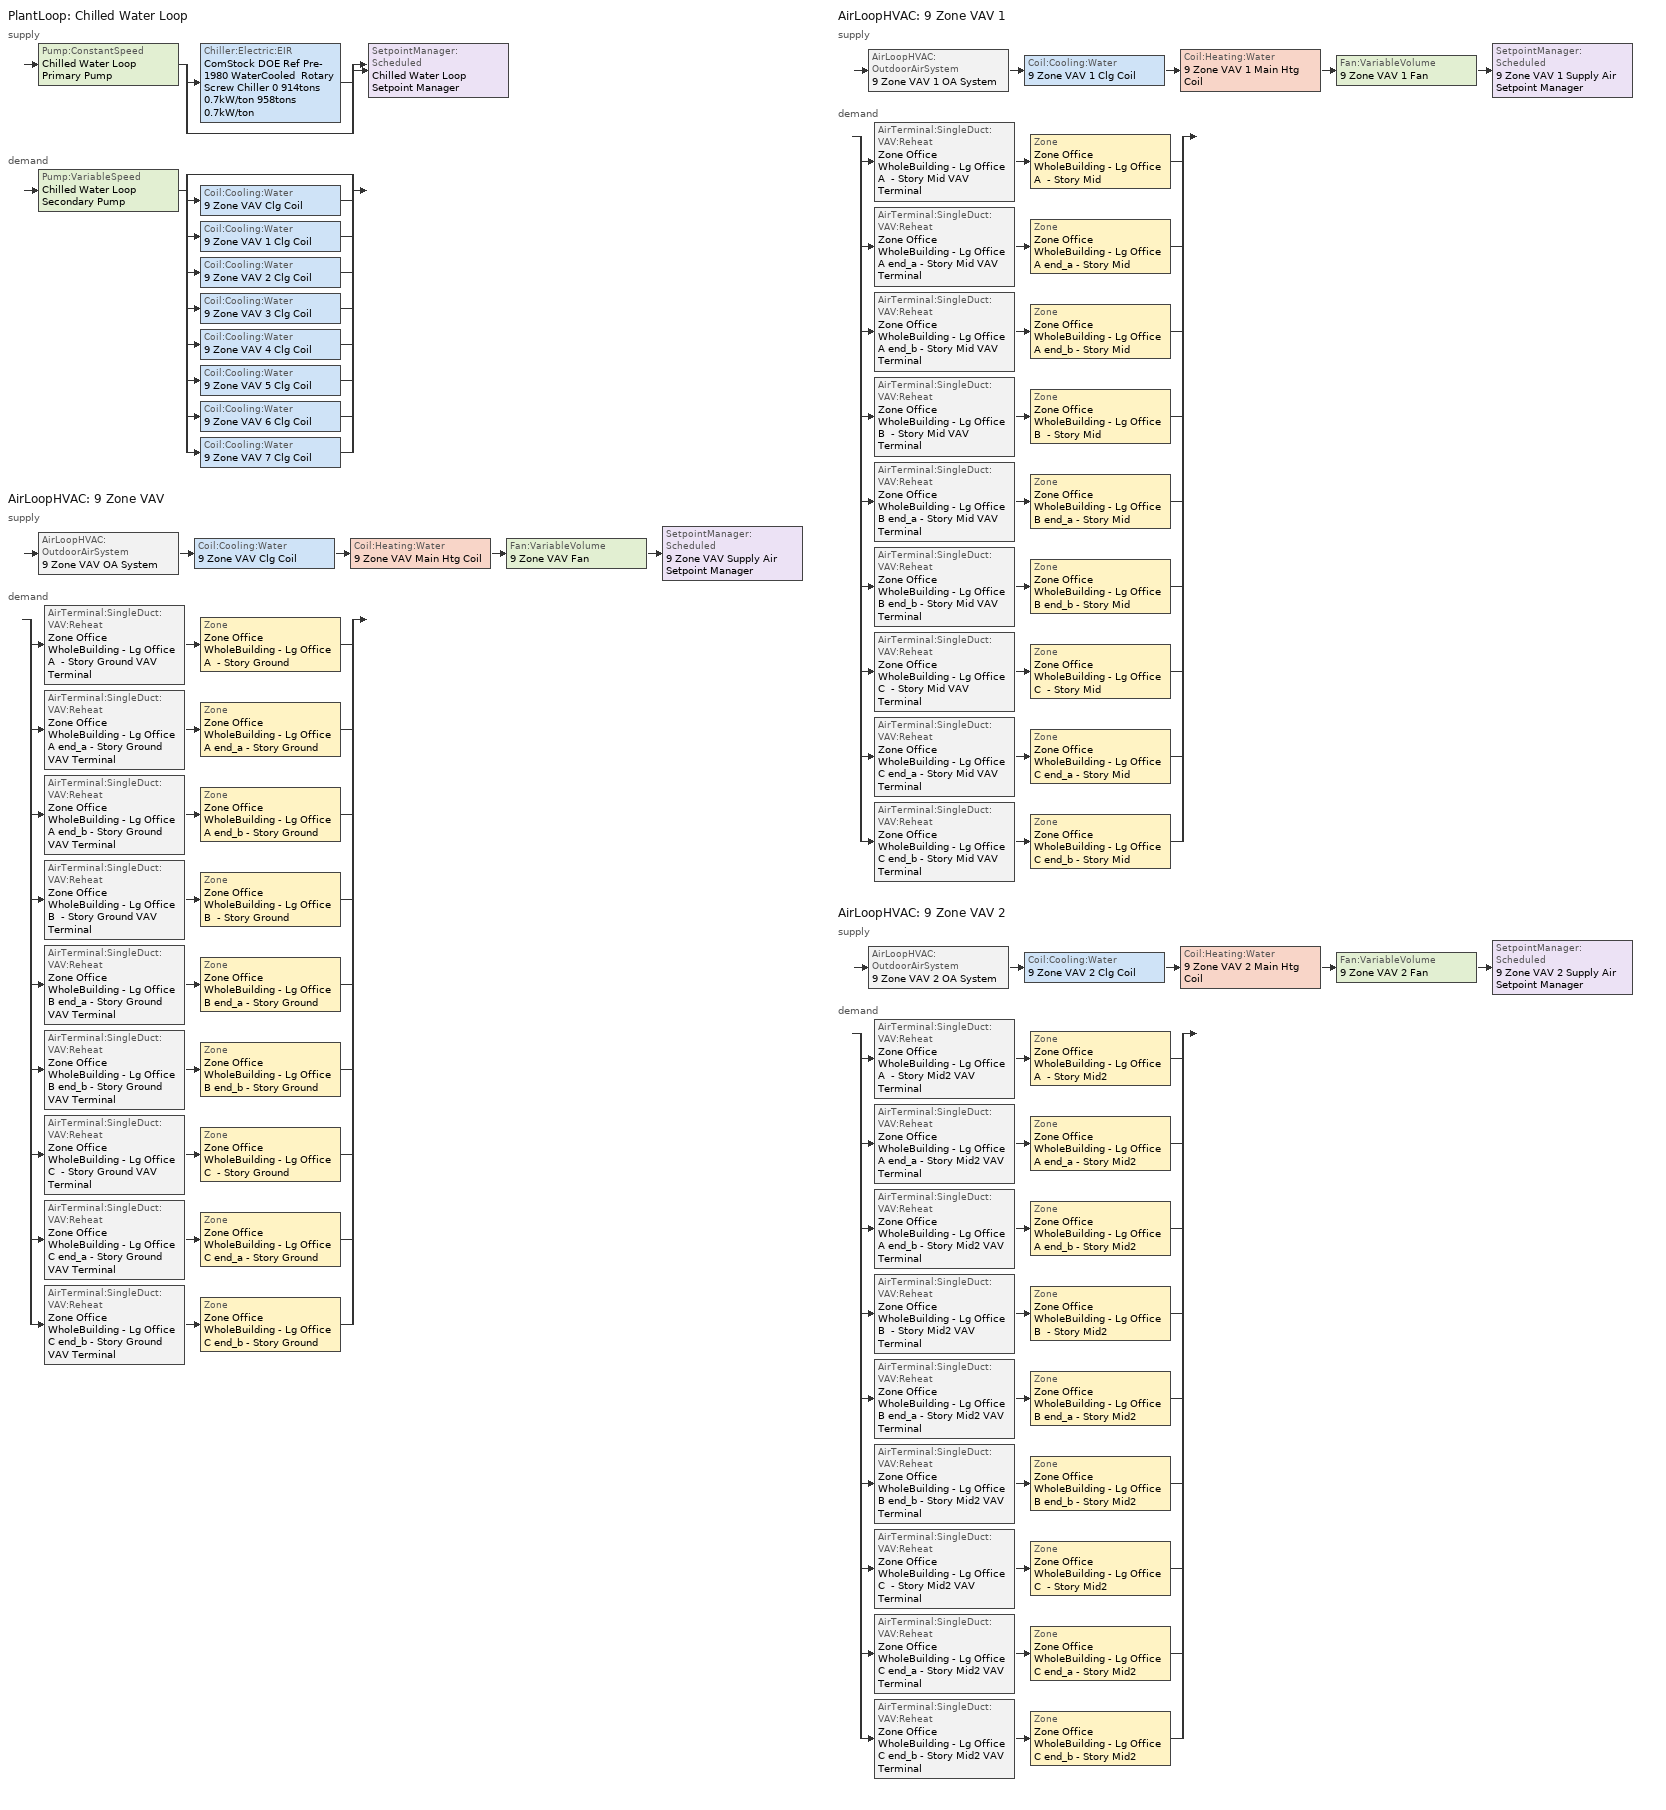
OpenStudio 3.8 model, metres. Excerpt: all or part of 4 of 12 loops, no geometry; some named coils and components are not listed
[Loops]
PlantLoop 'Chilled Water Loop'
 supply: Pump:ConstantSpeed 'Chilled Water Loop Primary Pump' > split
  | Chiller:Electric:EIR 'ComStock DOE Ref Pre-1980 WaterCooled  Rotary Screw Chiller 0 914tons 0.7kW/ton 958tons 0.7kW/ton'
  | bypass
  join > SetpointManager:Scheduled 'Chilled Water Loop Setpoint Manager'
 demand: Pump:VariableSpeed 'Chilled Water Loop Secondary Pump' > split
  | bypass
  | Coil:Cooling:Water '9 Zone VAV Clg Coil'
  | Coil:Cooling:Water '9 Zone VAV 1 Clg Coil'
  | Coil:Cooling:Water '9 Zone VAV 2 Clg Coil'
  | Coil:Cooling:Water '9 Zone VAV 3 Clg Coil'
  | Coil:Cooling:Water '9 Zone VAV 4 Clg Coil'
  | Coil:Cooling:Water '9 Zone VAV 5 Clg Coil'
  | Coil:Cooling:Water '9 Zone VAV 6 Clg Coil'
  | Coil:Cooling:Water '9 Zone VAV 7 Clg Coil'
AirLoopHVAC '9 Zone VAV'
 supply: AirLoopHVAC:OutdoorAirSystem '9 Zone VAV OA System' > Coil:Cooling:Water '9 Zone VAV Clg Coil' > Coil:Heating:Water '9 Zone VAV Main Htg Coil' > Fan:VariableVolume '9 Zone VAV Fan' > SetpointManager:Scheduled '9 Zone VAV Supply Air Setpoint Manager'
 demand: split
  | AirTerminal:SingleDuct:VAV:Reheat 'Zone Office WholeBuilding - Lg Office A  - Story Ground VAV Terminal' > Zone 'Zone Office WholeBuilding - Lg Office A  - Story Ground'
  | AirTerminal:SingleDuct:VAV:Reheat 'Zone Office WholeBuilding - Lg Office A end_a - Story Ground VAV Terminal' > Zone 'Zone Office WholeBuilding - Lg Office A end_a - Story Ground'
  | AirTerminal:SingleDuct:VAV:Reheat 'Zone Office WholeBuilding - Lg Office A end_b - Story Ground VAV Terminal' > Zone 'Zone Office WholeBuilding - Lg Office A end_b - Story Ground'
  | AirTerminal:SingleDuct:VAV:Reheat 'Zone Office WholeBuilding - Lg Office B  - Story Ground VAV Terminal' > Zone 'Zone Office WholeBuilding - Lg Office B  - Story Ground'
  | AirTerminal:SingleDuct:VAV:Reheat 'Zone Office WholeBuilding - Lg Office B end_a - Story Ground VAV Terminal' > Zone 'Zone Office WholeBuilding - Lg Office B end_a - Story Ground'
  | AirTerminal:SingleDuct:VAV:Reheat 'Zone Office WholeBuilding - Lg Office B end_b - Story Ground VAV Terminal' > Zone 'Zone Office WholeBuilding - Lg Office B end_b - Story Ground'
  | AirTerminal:SingleDuct:VAV:Reheat 'Zone Office WholeBuilding - Lg Office C  - Story Ground VAV Terminal' > Zone 'Zone Office WholeBuilding - Lg Office C  - Story Ground'
  | AirTerminal:SingleDuct:VAV:Reheat 'Zone Office WholeBuilding - Lg Office C end_a - Story Ground VAV Terminal' > Zone 'Zone Office WholeBuilding - Lg Office C end_a - Story Ground'
  | AirTerminal:SingleDuct:VAV:Reheat 'Zone Office WholeBuilding - Lg Office C end_b - Story Ground VAV Terminal' > Zone 'Zone Office WholeBuilding - Lg Office C end_b - Story Ground'
AirLoopHVAC '9 Zone VAV 1'
 supply: AirLoopHVAC:OutdoorAirSystem '9 Zone VAV 1 OA System' > Coil:Cooling:Water '9 Zone VAV 1 Clg Coil' > Coil:Heating:Water '9 Zone VAV 1 Main Htg Coil' > Fan:VariableVolume '9 Zone VAV 1 Fan' > SetpointManager:Scheduled '9 Zone VAV 1 Supply Air Setpoint Manager'
 demand: split
  | AirTerminal:SingleDuct:VAV:Reheat 'Zone Office WholeBuilding - Lg Office A  - Story Mid VAV Terminal' > Zone 'Zone Office WholeBuilding - Lg Office A  - Story Mid'
  | AirTerminal:SingleDuct:VAV:Reheat 'Zone Office WholeBuilding - Lg Office A end_a - Story Mid VAV Terminal' > Zone 'Zone Office WholeBuilding - Lg Office A end_a - Story Mid'
  | AirTerminal:SingleDuct:VAV:Reheat 'Zone Office WholeBuilding - Lg Office A end_b - Story Mid VAV Terminal' > Zone 'Zone Office WholeBuilding - Lg Office A end_b - Story Mid'
  | AirTerminal:SingleDuct:VAV:Reheat 'Zone Office WholeBuilding - Lg Office B  - Story Mid VAV Terminal' > Zone 'Zone Office WholeBuilding - Lg Office B  - Story Mid'
  | AirTerminal:SingleDuct:VAV:Reheat 'Zone Office WholeBuilding - Lg Office B end_a - Story Mid VAV Terminal' > Zone 'Zone Office WholeBuilding - Lg Office B end_a - Story Mid'
  | AirTerminal:SingleDuct:VAV:Reheat 'Zone Office WholeBuilding - Lg Office B end_b - Story Mid VAV Terminal' > Zone 'Zone Office WholeBuilding - Lg Office B end_b - Story Mid'
  | AirTerminal:SingleDuct:VAV:Reheat 'Zone Office WholeBuilding - Lg Office C  - Story Mid VAV Terminal' > Zone 'Zone Office WholeBuilding - Lg Office C  - Story Mid'
  | AirTerminal:SingleDuct:VAV:Reheat 'Zone Office WholeBuilding - Lg Office C end_a - Story Mid VAV Terminal' > Zone 'Zone Office WholeBuilding - Lg Office C end_a - Story Mid'
  | AirTerminal:SingleDuct:VAV:Reheat 'Zone Office WholeBuilding - Lg Office C end_b - Story Mid VAV Terminal' > Zone 'Zone Office WholeBuilding - Lg Office C end_b - Story Mid'
AirLoopHVAC '9 Zone VAV 2'
 supply: AirLoopHVAC:OutdoorAirSystem '9 Zone VAV 2 OA System' > Coil:Cooling:Water '9 Zone VAV 2 Clg Coil' > Coil:Heating:Water '9 Zone VAV 2 Main Htg Coil' > Fan:VariableVolume '9 Zone VAV 2 Fan' > SetpointManager:Scheduled '9 Zone VAV 2 Supply Air Setpoint Manager'
 demand: split
  | AirTerminal:SingleDuct:VAV:Reheat 'Zone Office WholeBuilding - Lg Office A  - Story Mid2 VAV Terminal' > Zone 'Zone Office WholeBuilding - Lg Office A  - Story Mid2'
  | AirTerminal:SingleDuct:VAV:Reheat 'Zone Office WholeBuilding - Lg Office A end_a - Story Mid2 VAV Terminal' > Zone 'Zone Office WholeBuilding - Lg Office A end_a - Story Mid2'
  | AirTerminal:SingleDuct:VAV:Reheat 'Zone Office WholeBuilding - Lg Office A end_b - Story Mid2 VAV Terminal' > Zone 'Zone Office WholeBuilding - Lg Office A end_b - Story Mid2'
  | AirTerminal:SingleDuct:VAV:Reheat 'Zone Office WholeBuilding - Lg Office B  - Story Mid2 VAV Terminal' > Zone 'Zone Office WholeBuilding - Lg Office B  - Story Mid2'
  | AirTerminal:SingleDuct:VAV:Reheat 'Zone Office WholeBuilding - Lg Office B end_a - Story Mid2 VAV Terminal' > Zone 'Zone Office WholeBuilding - Lg Office B end_a - Story Mid2'
  | AirTerminal:SingleDuct:VAV:Reheat 'Zone Office WholeBuilding - Lg Office B end_b - Story Mid2 VAV Terminal' > Zone 'Zone Office WholeBuilding - Lg Office B end_b - Story Mid2'
  | AirTerminal:SingleDuct:VAV:Reheat 'Zone Office WholeBuilding - Lg Office C  - Story Mid2 VAV Terminal' > Zone 'Zone Office WholeBuilding - Lg Office C  - Story Mid2'
  | AirTerminal:SingleDuct:VAV:Reheat 'Zone Office WholeBuilding - Lg Office C end_a - Story Mid2 VAV Terminal' > Zone 'Zone Office WholeBuilding - Lg Office C end_a - Story Mid2'
  | AirTerminal:SingleDuct:VAV:Reheat 'Zone Office WholeBuilding - Lg Office C end_b - Story Mid2 VAV Terminal' > Zone 'Zone Office WholeBuilding - Lg Office C end_b - Story Mid2'
[Sizing:Zone] Zone Cooling Design Supply Air Temperature Input Method=SupplyAirTemperature; Zone Cooling Design Supply Air Temperature {C}=12.7778; Zone Cooling Design Supply Air Temperature Difference {deltaC}=11.11; Zone Heating Design Supply Air Temperature Input Method=SupplyAirTemperature; Zone Heating Design Supply Air Temperature {C}=40; Zone Heating Design Supply Air Temperature Difference {deltaC}=11.11; Zone Cooling Design Supply Air Humidity Ratio {kg-H2O/kg-air}=0.0085; Zone Heating Design Supply Air Humidity Ratio {kg-H2O/kg-air}=0.008; Cooling Design Air Flow Method=DesignDayWithLimit; Heating Design Air Flow Method=DesignDay; Account for Dedicated Outdoor Air System=No; Dedicated Outdoor Air System Control Strategy=NeutralSupplyAir; Dedicated Outdoor Air Low Setpoint Temperature for Design {C}=autosize; Dedicated Outdoor Air High Setpoint Temperature for Design {C}=autosize; Zone Load Sizing Method=Sensible Load Only No Latent Load; Zone Latent Cooling Design Supply Air Humidity Ratio Input Method=HumidityRatioDifference; Zone Cooling Design Supply Air Humidity Ratio Difference {kgWater/kgDryAir}=0.005; Zone Latent Heating Design Supply Air Humidity Ratio Input Method=HumidityRatioDifference; Zone Humidification Design Supply Air Humidity Ratio Difference {kgWater/kgDryAir}=0.005
Zone Office WholeBuilding - Lg Office A end_a - Story Ground; Zone Office WholeBuilding - Lg Office B end_a - Story Ground; Zone Office WholeBuilding - Lg Office C end_a - Story Ground; Zone Office WholeBuilding - Lg Office A  - Story Ground; Zone Office WholeBuilding - Lg Office B  - Story Ground; Zone Office WholeBuilding - Lg Office C  - Story Ground; Zone Office WholeBuilding - Lg Office A end_b - Story Ground; Zone Office WholeBuilding - Lg Office B end_b - Story Ground; Zone Office WholeBuilding - Lg Office C end_b - Story Ground; Zone Office WholeBuilding - Lg Office A end_a - Story Mid; Zone Office WholeBuilding - Lg Office B end_a - Story Mid; Zone Office WholeBuilding - Lg Office C end_a - Story Mid; Zone Office WholeBuilding - Lg Office A  - Story Mid; Zone Office WholeBuilding - Lg Office B  - Story Mid; Zone Office WholeBuilding - Lg Office C  - Story Mid; Zone Office WholeBuilding - Lg Office A end_b - Story Mid; Zone Office WholeBuilding - Lg Office B end_b - Story Mid; Zone Office WholeBuilding - Lg Office C end_b - Story Mid; Zone Office WholeBuilding - Lg Office A end_a - Story Mid2; Zone Office WholeBuilding - Lg Office B end_a - Story Mid2; Zone Office WholeBuilding - Lg Office C end_a - Story Mid2; Zone Office WholeBuilding - Lg Office A  - Story Mid2; Zone Office WholeBuilding - Lg Office B  - Story Mid2; Zone Office WholeBuilding - Lg Office C  - Story Mid2; Zone Office WholeBuilding - Lg Office A end_b - Story Mid2; Zone Office WholeBuilding - Lg Office B end_b - Story Mid2; Zone Office WholeBuilding - Lg Office C end_b - Story Mid2
[Zone equipment]
Zone Office WholeBuilding - Lg Office A end_a - Story Ground: Zone Office WholeBuilding - Lg Office A end_a - Story Ground VAV Terminal
Zone Office WholeBuilding - Lg Office B end_a - Story Ground: Zone Office WholeBuilding - Lg Office B end_a - Story Ground VAV Terminal
Zone Office WholeBuilding - Lg Office C end_a - Story Ground: Zone Office WholeBuilding - Lg Office C end_a - Story Ground VAV Terminal
Zone Office WholeBuilding - Lg Office A  - Story Ground: Zone Office WholeBuilding - Lg Office A  - Story Ground VAV Terminal
Zone Office WholeBuilding - Lg Office B  - Story Ground: Zone Office WholeBuilding - Lg Office B  - Story Ground VAV Terminal
Zone Office WholeBuilding - Lg Office C  - Story Ground: Zone Office WholeBuilding - Lg Office C  - Story Ground VAV Terminal
Zone Office WholeBuilding - Lg Office A end_b - Story Ground: Zone Office WholeBuilding - Lg Office A end_b - Story Ground VAV Terminal
Zone Office WholeBuilding - Lg Office B end_b - Story Ground: Zone Office WholeBuilding - Lg Office B end_b - Story Ground VAV Terminal
Zone Office WholeBuilding - Lg Office C end_b - Story Ground: Zone Office WholeBuilding - Lg Office C end_b - Story Ground VAV Terminal
Zone Office WholeBuilding - Lg Office A end_a - Story Mid: Zone Office WholeBuilding - Lg Office A end_a - Story Mid VAV Terminal
Zone Office WholeBuilding - Lg Office B end_a - Story Mid: Zone Office WholeBuilding - Lg Office B end_a - Story Mid VAV Terminal
Zone Office WholeBuilding - Lg Office C end_a - Story Mid: Zone Office WholeBuilding - Lg Office C end_a - Story Mid VAV Terminal
Zone Office WholeBuilding - Lg Office A  - Story Mid: Zone Office WholeBuilding - Lg Office A  - Story Mid VAV Terminal
Zone Office WholeBuilding - Lg Office B  - Story Mid: Zone Office WholeBuilding - Lg Office B  - Story Mid VAV Terminal
Zone Office WholeBuilding - Lg Office C  - Story Mid: Zone Office WholeBuilding - Lg Office C  - Story Mid VAV Terminal
Zone Office WholeBuilding - Lg Office A end_b - Story Mid: Zone Office WholeBuilding - Lg Office A end_b - Story Mid VAV Terminal
Zone Office WholeBuilding - Lg Office B end_b - Story Mid: Zone Office WholeBuilding - Lg Office B end_b - Story Mid VAV Terminal
Zone Office WholeBuilding - Lg Office C end_b - Story Mid: Zone Office WholeBuilding - Lg Office C end_b - Story Mid VAV Terminal
Zone Office WholeBuilding - Lg Office A end_a - Story Mid2: Zone Office WholeBuilding - Lg Office A end_a - Story Mid2 VAV Terminal
Zone Office WholeBuilding - Lg Office B end_a - Story Mid2: Zone Office WholeBuilding - Lg Office B end_a - Story Mid2 VAV Terminal
Zone Office WholeBuilding - Lg Office C end_a - Story Mid2: Zone Office WholeBuilding - Lg Office C end_a - Story Mid2 VAV Terminal
Zone Office WholeBuilding - Lg Office A  - Story Mid2: Zone Office WholeBuilding - Lg Office A  - Story Mid2 VAV Terminal
Zone Office WholeBuilding - Lg Office B  - Story Mid2: Zone Office WholeBuilding - Lg Office B  - Story Mid2 VAV Terminal
Zone Office WholeBuilding - Lg Office C  - Story Mid2: Zone Office WholeBuilding - Lg Office C  - Story Mid2 VAV Terminal
Zone Office WholeBuilding - Lg Office A end_b - Story Mid2: Zone Office WholeBuilding - Lg Office A end_b - Story Mid2 VAV Terminal
Zone Office WholeBuilding - Lg Office B end_b - Story Mid2: Zone Office WholeBuilding - Lg Office B end_b - Story Mid2 VAV Terminal
Zone Office WholeBuilding - Lg Office C end_b - Story Mid2: Zone Office WholeBuilding - Lg Office C end_b - Story Mid2 VAV Terminal
[PlantLoop]
Chilled Water Loop: Glycol Concentration=0; Maximum Loop Temperature {C}=40; Minimum Loop Temperature {C}=1; Maximum Loop Flow Rate {m3/s}=0.118942; Plant Loop Volume {m3}=14.273; Load Distribution Scheme=Optimal; Common Pipe Simulation=CommonPipe
[Sizing:Plant]
Chilled Water Loop: Loop Type=Cooling; Design Loop Exit Temperature {C}=6.66667; Loop Design Temperature Difference {deltaC}=5.61111; Sizing Option=NonCoincident; Zone Timesteps in Averaging Window=1; Coincident Sizing Factor Mode=None
[SetpointManager:Scheduled] Control Variable=Temperature
Name | Schedule | Setpoint Node or NodeList
Chilled Water Loop Setpoint Manager | Chilled Water Loop Temp - 44F | Chilled Water Loop Supply Outlet Node
9 Zone VAV Supply Air Setpoint Manager | Supply Air Temp - 55.0F | 9 Zone VAV Supply Outlet Node
9 Zone VAV 1 Supply Air Setpoint Manager | Supply Air Temp - 55.0F | 9 Zone VAV 1 Supply Outlet Node
9 Zone VAV 2 Supply Air Setpoint Manager | Supply Air Temp - 55.0F | 9 Zone VAV 2 Supply Outlet Node
[Pump:ConstantSpeed]
Chilled Water Loop Primary Pump: Rated Flow Rate {m3/s}=0.118942; Rated Pump Head {Pa}=44836; Rated Power Consumption {W}=7513.22; Motor Efficiency=0.91; Fraction of Motor Inefficiencies to Fluid Stream=0; Pump Control Type=Intermittent; Design Power Sizing Method=PowerPerFlowPerPressure; Design Electric Power per Unit Flow Rate {W/(m3/s)}=348701.1; Design Shaft Power per Unit Flow Rate per Unit Head {W-s/m3-Pa}=1.28205
[Pump:VariableSpeed]
Chilled Water Loop Secondary Pump: Rated Flow Rate {m3/s}=0.118942; Rated Pump Head {Pa}=134508; Rated Power Consumption {W}=22054.9; Motor Efficiency=0.93; Fraction of Motor Inefficiencies to Fluid Stream=0; Coefficient 1 of the Part Load Performance Curve=0; Coefficient 2 of the Part Load Performance Curve=0.5726; Coefficient 3 of the Part Load Performance Curve=-0.301; Coefficient 4 of the Part Load Performance Curve=0.7347; Pump Control Type=Intermittent; Skin Loss Radiative Fraction=0.5; Design Power Sizing Method=PowerPerFlowPerPressure; Design Electric Power per Unit Flow Rate {W/(m3/s)}=348701.1; Design Shaft Power per Unit Flow Rate per Unit Head {W-s/m3-Pa}=1.28205; Design Minimum Flow Rate Fraction=0
[AirLoopHVAC] Design Return Air Flow Fraction of Supply Air Flow=1
Name | Availability Schedule | Design Supply Air Flow Rate {m3/s}
9 Zone VAV | 9 Zone VAV_constant_night_fan_schedule | 15.1033
9 Zone VAV 1 | 9 Zone VAV 1_constant_night_fan_schedule | 16.0406
9 Zone VAV 2 | 9 Zone VAV 2_constant_night_fan_schedule | 16.0076
[Sizing:System] Type of Load to Size On=Sensible; Central Heating Maximum System Air Flow Ratio=0.3; Preheat Design Temperature {C}=7.22222; Preheat Design Humidity Ratio {kg-H2O/kg-Air}=0.008; Precool Design Temperature {C}=12.7778; Precool Design Humidity Ratio {kg-H2O/kg-Air}=0.008; Central Cooling Design Supply Air Temperature {C}=12.7778; Central Heating Design Supply Air Temperature {C}=12.7778; Sizing Option=Coincident; 100% Outdoor Air in Cooling=No; 100% Outdoor Air in Heating=No; Central Cooling Design Supply Air Humidity Ratio {kg-H2O/kg-Air}=0.0085; Central Heating Design Supply Air Humidity Ratio {kg-H2O/kg-Air}=0.008; Cooling Design Air Flow Method=DesignDay; Heating Design Air Flow Method=DesignDay; System Outdoor Air Method=ZoneSum; Zone Maximum Outdoor Air Fraction=1; Cooling Supply Air Flow Rate Per Floor Area {m3/s-m2}=0.00996765; Cooling Fraction of Autosized Cooling Supply Air Flow Rate=1; Cooling Supply Air Flow Rate Per Unit Cooling Capacity {m3/s-W}=3.94755e-05; Heating Supply Air Flow Rate Per Floor Area {m3/s-m2}=0.00996765; Heating Fraction of Autosized Heating Supply Air Flow Rate=1; Heating Fraction of Autosized Cooling Supply Air Flow Rate=1; Heating Supply Air Flow Rate Per Unit Heating Capacity {m3/s-W}=3.15882e-05; Cooling Design Capacity Method=CoolingDesignCapacity; Cooling Design Capacity Per Floor Area {W/m2}=234.7; Fraction of Autosized Cooling Design Capacity=1; Heating Design Capacity Method=HeatingDesignCapacity; Heating Design Capacity Per Floor Area {W/m2}=157; Fraction of Autosized Heating Design Capacity=1; Central Cooling Capacity Control Method=OnOff; Occupant Diversity=1
Name | Design Outdoor Air Flow Rate {m3/s} | Cooling Design Capacity {W} | Heating Design Capacity {W}
9 Zone VAV | 15.1033 | 240860 | 8942.85
9 Zone VAV 1 | 16.0406 | 253566 | 6872.3
9 Zone VAV 2 | 16.0076 | 253102 | 6626.89
[Fan:VariableVolume] Availability Schedule=Always On Discrete; Pressure Rise {Pa}=1389.92; Fan Power Minimum Flow Rate Input Method=Fraction; Fan Power Minimum Flow Fraction=0.25; Fan Power Minimum Air Flow Rate {m3/s}=0; Motor In Airstream Fraction=1; Fan Power Coefficient 1=0.189848; Fan Power Coefficient 2=0.31447; Fan Power Coefficient 3=0.495682; Fan Power Coefficient 4=0; Fan Power Coefficient 5=0
Name | Fan Total Efficiency | Maximum Flow Rate {m3/s} | Motor Efficiency
9 Zone VAV Fan | 0.6084 | 15.1033 | 0.936
9 Zone VAV 1 Fan | 0.61165 | 16.0406 | 0.941
9 Zone VAV 2 Fan | 0.61165 | 16.0076 | 0.941
[Controller:WaterCoil] Action=Reverse; Minimum Actuated Flow {m3/s}=0
Name | Water Coil | Controller Convergence Tolerance {deltaC} | Maximum Actuated Flow {m3/s}
9 Zone VAV Clg Coil Controller | 9 Zone VAV Clg Coil | 3.43949e-05 | 0.0138448
9 Zone VAV 1 Clg Coil Controller | 9 Zone VAV 1 Clg Coil | 3.29105e-05 | 0.0144693
9 Zone VAV 2 Clg Coil Controller | 9 Zone VAV 2 Clg Coil | 3.29536e-05 | 0.0144503
9 Zone VAV 3 Clg Coil Controller | 9 Zone VAV 3 Clg Coil | 3.29844e-05 | 0.0144368
9 Zone VAV 4 Clg Coil Controller | 9 Zone VAV 4 Clg Coil | 3.30089e-05 | 0.0144261
9 Zone VAV 5 Clg Coil Controller | 9 Zone VAV 5 Clg Coil | 3.30293e-05 | 0.0144172
9 Zone VAV 6 Clg Coil Controller | 9 Zone VAV 6 Clg Coil | 3.30471e-05 | 0.0144094
9 Zone VAV 7 Clg Coil Controller | 9 Zone VAV 7 Clg Coil | 2.57567e-05 | 0.018488
[Coil:Cooling:Water] Availability Schedule=Always On Discrete; Design Inlet Water Temperature {C}=6.66667; Design Outlet Air Humidity Ratio {kg-H2O/kg-air}=0.0085; Heat Exchanger Configuration=CrossFlow
Name | Design Water Flow Rate {m3/s} | Design Air Flow Rate {m3/s} | Design Inlet Air Temperature {C} | Design Outlet Air Temperature {C} | Design Inlet Air Humidity Ratio {kg-H2O/kg-air}
9 Zone VAV Clg Coil | 0.0138448 | 15.1033 | 26.0473 | 10.9124 | 0.00951128
9 Zone VAV 1 Clg Coil | 0.0144693 | 16.0406 | 25.9165 | 10.9222 | 0.0094548
9 Zone VAV 2 Clg Coil | 0.0144503 | 16.0076 | 25.9196 | 10.9222 | 0.00945877
9 Zone VAV 3 Clg Coil | 0.0144368 | 15.9833 | 25.9218 | 10.9222 | 0.00946198
9 Zone VAV 4 Clg Coil | 0.0144261 | 15.9634 | 25.9236 | 10.9222 | 0.00946476
9 Zone VAV 5 Clg Coil | 0.0144172 | 15.9463 | 25.9252 | 10.9222 | 0.00946727
9 Zone VAV 6 Clg Coil | 0.0144094 | 15.9312 | 25.9266 | 10.9222 | 0.00946957
9 Zone VAV 7 Clg Coil | 0.018488 | 21.4722 | 25.6345 | 10.9215 | 0.00925119
[Controller:OutdoorAir] Minimum Outdoor Air Flow Rate {m3/s}=2.06477; Economizer Control Type=NoEconomizer; Economizer Control Action Type=ModulateFlow; Economizer Maximum Limit Dry-Bulb Temperature {C}=12.7778; Economizer Maximum Limit Enthalpy {J/kg}=64000; Lockout Type=LockoutWithHeating; Minimum Limit Type=FixedMinimum; High Humidity Control=No; Heat Recovery Bypass Control Type=BypassWhenWithinEconomizerLimits; Economizer Operation Staging=InterlockedWithMechanicalCooling
Name | Maximum Outdoor Air Flow Rate {m3/s} | Minimum Outdoor Air Schedule | Controller Mechanical Ventilation
9 Zone VAV OA Controller | 15.1033 | 9 Zone VAV_night_ventcycle_schedule | 9 Zone VAV Vent Controller
9 Zone VAV 1 OA Controller | 16.0406 | 9 Zone VAV 1_night_ventcycle_schedule | 9 Zone VAV 1 Vent Controller
9 Zone VAV 2 OA Controller | 16.0076 | 9 Zone VAV 2_night_ventcycle_schedule | 9 Zone VAV 2 Vent Controller
[Controller:MechanicalVentilation] Availability Schedule=Always On Discrete; System Outdoor Air Method=ZoneSum
9 Zone VAV Vent Controller; 9 Zone VAV 1 Vent Controller; 9 Zone VAV 2 Vent Controller
[AirLoopHVAC:OutdoorAirSystem]
Name | Controller
9 Zone VAV OA System | 9 Zone VAV OA Controller
9 Zone VAV 1 OA System | 9 Zone VAV 1 OA Controller
9 Zone VAV 2 OA System | 9 Zone VAV 2 OA Controller
[AirTerminal:SingleDuct:VAV:Reheat] Availability Schedule=Always On Discrete; Zone Minimum Air Flow Input Method=Constant; Constant Minimum Air Flow Fraction=0.3; Minimum Hot Water or Steam Flow Rate {m3/s}=0; Convergence Tolerance=0.001; Damper Heating Action=Normal; Maximum Flow per Zone Floor Area During Reheat {m3/s-m2}=AutoSize; Maximum Flow Fraction During Reheat=AutoSize; Maximum Reheat Air Temperature {C}=40; Control For Outdoor Air=No
Name | Maximum Air Flow Rate {m3/s} | Fixed Minimum Air Flow Rate {m3/s} | Reheat Coil | Maximum Hot Water or Steam Flow Rate {m3/s}
Zone Office WholeBuilding - Lg Office A  - Story Ground VAV Terminal | 5.38149 | 1.61445 | Zone Office WholeBuilding - Lg Office A  - Story Ground Reheat Coil | 0.0010203
Zone Office WholeBuilding - Lg Office A end_a - Story Ground VAV Terminal | 0.266895 | 0.0800685 | Zone Office WholeBuilding - Lg Office A end_a - Story Ground Reheat Coil | 5.85598e-05
Zone Office WholeBuilding - Lg Office A end_b - Story Ground VAV Terminal | 0.234829 | 0.0704488 | Zone Office WholeBuilding - Lg Office A end_b - Story Ground Reheat Coil | 5.82845e-05
Zone Office WholeBuilding - Lg Office B  - Story Ground VAV Terminal | 5.33998 | 1.60199 | Zone Office WholeBuilding - Lg Office B  - Story Ground Reheat Coil | 0.00052916
Zone Office WholeBuilding - Lg Office B end_a - Story Ground VAV Terminal | 0.682474 | 0.204742 | Zone Office WholeBuilding - Lg Office B end_a - Story Ground Reheat Coil | 0.000124189
Zone Office WholeBuilding - Lg Office B end_b - Story Ground VAV Terminal | 0.467999 | 0.1404 | Zone Office WholeBuilding - Lg Office B end_b - Story Ground Reheat Coil | 0.000111154
Zone Office WholeBuilding - Lg Office C  - Story Ground VAV Terminal | 4.50279 | 1.35084 | Zone Office WholeBuilding - Lg Office C  - Story Ground Reheat Coil | 0.000951524
Zone Office WholeBuilding - Lg Office C end_a - Story Ground VAV Terminal | 0.267542 | 0.0802627 | Zone Office WholeBuilding - Lg Office C end_a - Story Ground Reheat Coil | 5.83118e-05
Zone Office WholeBuilding - Lg Office C end_b - Story Ground VAV Terminal | 0.197836 | 0.0593507 | Zone Office WholeBuilding - Lg Office C end_b - Story Ground Reheat Coil | 5.80082e-05
Zone Office WholeBuilding - Lg Office A  - Story Mid VAV Terminal | 6.44509 | 1.93353 | Zone Office WholeBuilding - Lg Office A  - Story Mid Reheat Coil | 0.0011339
Zone Office WholeBuilding - Lg Office A end_a - Story Mid VAV Terminal | 0.297784 | 0.0893351 | Zone Office WholeBuilding - Lg Office A end_a - Story Mid Reheat Coil | 6.323e-05
Zone Office WholeBuilding - Lg Office A end_b - Story Mid VAV Terminal | 0.28246 | 0.0847379 | Zone Office WholeBuilding - Lg Office A end_b - Story Mid Reheat Coil | 6.20848e-05
Zone Office WholeBuilding - Lg Office B  - Story Mid VAV Terminal | 5.41657 | 1.62497 | Zone Office WholeBuilding - Lg Office B  - Story Mid Reheat Coil | 0.00054782
Zone Office WholeBuilding - Lg Office B end_a - Story Mid VAV Terminal | 0.82219 | 0.246657 | Zone Office WholeBuilding - Lg Office B end_a - Story Mid Reheat Coil | 0.000138629
Zone Office WholeBuilding - Lg Office B end_b - Story Mid VAV Terminal | 0.548345 | 0.164503 | Zone Office WholeBuilding - Lg Office B end_b - Story Mid Reheat Coil | 0.000118339
Zone Office WholeBuilding - Lg Office C  - Story Mid VAV Terminal | 5.36062 | 1.60819 | Zone Office WholeBuilding - Lg Office C  - Story Mid Reheat Coil | 0.00104984
Zone Office WholeBuilding - Lg Office C end_a - Story Mid VAV Terminal | 0.322817 | 0.096845 | Zone Office WholeBuilding - Lg Office C end_a - Story Mid Reheat Coil | 6.48088e-05
Zone Office WholeBuilding - Lg Office C end_b - Story Mid VAV Terminal | 0.221566 | 0.0664697 | Zone Office WholeBuilding - Lg Office C end_b - Story Mid Reheat Coil | 6.17809e-05
Zone Office WholeBuilding - Lg Office A  - Story Mid2 VAV Terminal | 6.40472 | 1.92142 | Zone Office WholeBuilding - Lg Office A  - Story Mid2 Reheat Coil | 0.00113544
Zone Office WholeBuilding - Lg Office A end_a - Story Mid2 VAV Terminal | 0.296212 | 0.0888635 | Zone Office WholeBuilding - Lg Office A end_a - Story Mid2 Reheat Coil | 6.3381e-05
Zone Office WholeBuilding - Lg Office A end_b - Story Mid2 VAV Terminal | 0.280524 | 0.0841573 | Zone Office WholeBuilding - Lg Office A end_b - Story Mid2 Reheat Coil | 6.24873e-05
Zone Office WholeBuilding - Lg Office B  - Story Mid2 VAV Terminal | 5.41416 | 1.62425 | Zone Office WholeBuilding - Lg Office B  - Story Mid2 Reheat Coil | 0.000548438
Zone Office WholeBuilding - Lg Office B end_a - Story Mid2 VAV Terminal | 0.816075 | 0.244822 | Zone Office WholeBuilding - Lg Office B end_a - Story Mid2 Reheat Coil | 0.000138713
Zone Office WholeBuilding - Lg Office B end_b - Story Mid2 VAV Terminal | 0.545787 | 0.163736 | Zone Office WholeBuilding - Lg Office B end_b - Story Mid2 Reheat Coil | 0.000118705
Zone Office WholeBuilding - Lg Office C  - Story Mid2 VAV Terminal | 5.3422 | 1.60266 | Zone Office WholeBuilding - Lg Office C  - Story Mid2 Reheat Coil | 0.0010532
Zone Office WholeBuilding - Lg Office C end_a - Story Mid2 VAV Terminal | 0.3211 | 0.0963301 | Zone Office WholeBuilding - Lg Office C end_a - Story Mid2 Reheat Coil | 6.49576e-05
Zone Office WholeBuilding - Lg Office C end_b - Story Mid2 VAV Terminal | 0.220934 | 0.0662802 | Zone Office WholeBuilding - Lg Office C end_b - Story Mid2 Reheat Coil | 6.21954e-05
[Schedule:Ruleset]
Name | Default Day Schedule
Chilled Water Loop Temp - 44F | Chilled Water Loop Temp - 44F Default
Supply Air Temp - 55.0F | Supply Air Temp - 55.0F Default
[Schedule:Day]
Chilled Water Loop Temp - 44F Default: 24, 0, 6.66667
Supply Air Temp - 55.0F Default; autogen Supply Air Temp - 55.0F 0_day_sch; autogen Supply Air Temp - 55.0F 1_day_sch: Average, 24, 0, 12.7778
[Schedule:Rule] Schedule Ruleset=Supply Air Temp - 55.0F; Apply Sunday=Yes; Apply Monday=Yes; Apply Tuesday=Yes; Apply Wednesday=Yes; Apply Thursday=Yes; Apply Friday=Yes; Apply Saturday=Yes; Date Specification Type=SpecificDates; Specific Month 1=1; Specific Month 2=1; Specific Month 3=1; Specific Month 4=1; Specific Month 5=2; Specific Month 6=2; Specific Month 7=2; Specific Month 8=2; Specific Month 9=3; Specific Month 10=3; Specific Month 11=3; Specific Month 12=3; Specific Month 14=4; Specific Month 15=4; Specific Month 16=4; Specific Month 17=4; Specific Month 18=5; Specific Month 19=5; Specific Month 20=5; Specific Month 21=5; Specific Month 22=6; Specific Month 23=6; Specific Month 24=6; Specific Month 25=6; Specific Month 27=7; Specific Month 28=7; Specific Month 29=7; Specific Month 30=7; Specific Month 31=8; Specific Month 32=8; Specific Month 33=8; Specific Month 34=8; Specific Month 35=9; Specific Month 36=9; Specific Month 37=9; Specific Month 38=9; Specific Month 39=9; Specific Month 40=10; Specific Month 41=10; Specific Month 42=10; Specific Month 43=10; Specific Month 44=11; Specific Month 45=11; Specific Month 46=11; Specific Month 47=11; Specific Month 48=12; Specific Month 49=12; Specific Month 50=12; Specific Month 51=12; Specific Month 52=12
Name | Rule Order | Day Schedule | Specific Day 1 | Specific Day 2 | Specific Day 3 | Specific Day 4 | Specific Day 5 | Specific Day 6 | Specific Day 7 | Specific Day 8 | Specific Day 9 | Specific Day 10 | Specific Day 11 | Specific Day 12 | Specific Month 13 | Specific Day 13 | Specific Day 14 | Specific Day 15 | Specific Day 16 | Specific Day 17 | Specific Day 18 | Specific Day 19 | Specific Day 20 | Specific Day 21 | Specific Day 22 | Specific Day 23 | Specific Day 24 | Specific Day 25 | Specific Month 26 | Specific Day 26 | Specific Day 27 | Specific Day 28 | Specific Day 29 | Specific Day 30 | Specific Day 31 | Specific Day 32 | Specific Day 33 | Specific Day 34 | Specific Day 35 | Specific Day 36 | Specific Day 37 | Specific Day 38 | Specific Day 39 | Specific Day 40 | Specific Day 41 | Specific Day 42 | Specific Day 43 | Specific Day 44 | Specific Day 45 | Specific Day 46 | Specific Day 47 | Specific Day 48 | Specific Day 49 | Specific Day 50 | Specific Day 51 | Specific Day 52
autogen Supply Air Temp - 55.0F 0 | 0 | autogen Supply Air Temp - 55.0F 0_day_sch | 6 | 13 | 20 | 27 | 3 | 10 | 17 | 24 | 3 | 10 | 17 | 24 | 3 | 31 | 7 | 14 | 21 | 28 | 5 | 12 | 19 | 26 | 2 | 9 | 16 | 23 | 6 | 30 | 7 | 14 | 21 | 28 | 4 | 11 | 18 | 25 | 1 | 8 | 15 | 22 | 29 | 6 | 13 | 20 | 27 | 3 | 10 | 17 | 24 | 1 | 8 | 15 | 22 | 29
autogen Supply Air Temp - 55.0F 1 | 1 | autogen Supply Air Temp - 55.0F 1_day_sch | 7 | 14 | 21 | 28 | 4 | 11 | 18 | 25 | 4 | 11 | 18 | 25 | 4 | 1 | 8 | 15 | 22 | 29 | 6 | 13 | 20 | 27 | 3 | 10 | 17 | 24 | 7 | 1 | 8 | 15 | 22 | 29 | 5 | 12 | 19 | 26 | 2 | 9 | 16 | 23 | 30 | 7 | 14 | 21 | 28 | 4 | 11 | 18 | 25 | 2 | 9 | 16 | 23 | 30
[Schedule:Constant] Value=1
Always On Discrete; 9 Zone VAV_night_ventcycle_schedule; 9 Zone VAV_constant_night_fan_schedule; 9 Zone VAV 1_night_ventcycle_schedule; 9 Zone VAV 1_constant_night_fan_schedule; 9 Zone VAV 2_night_ventcycle_schedule; 9 Zone VAV 2_constant_night_fan_schedule
